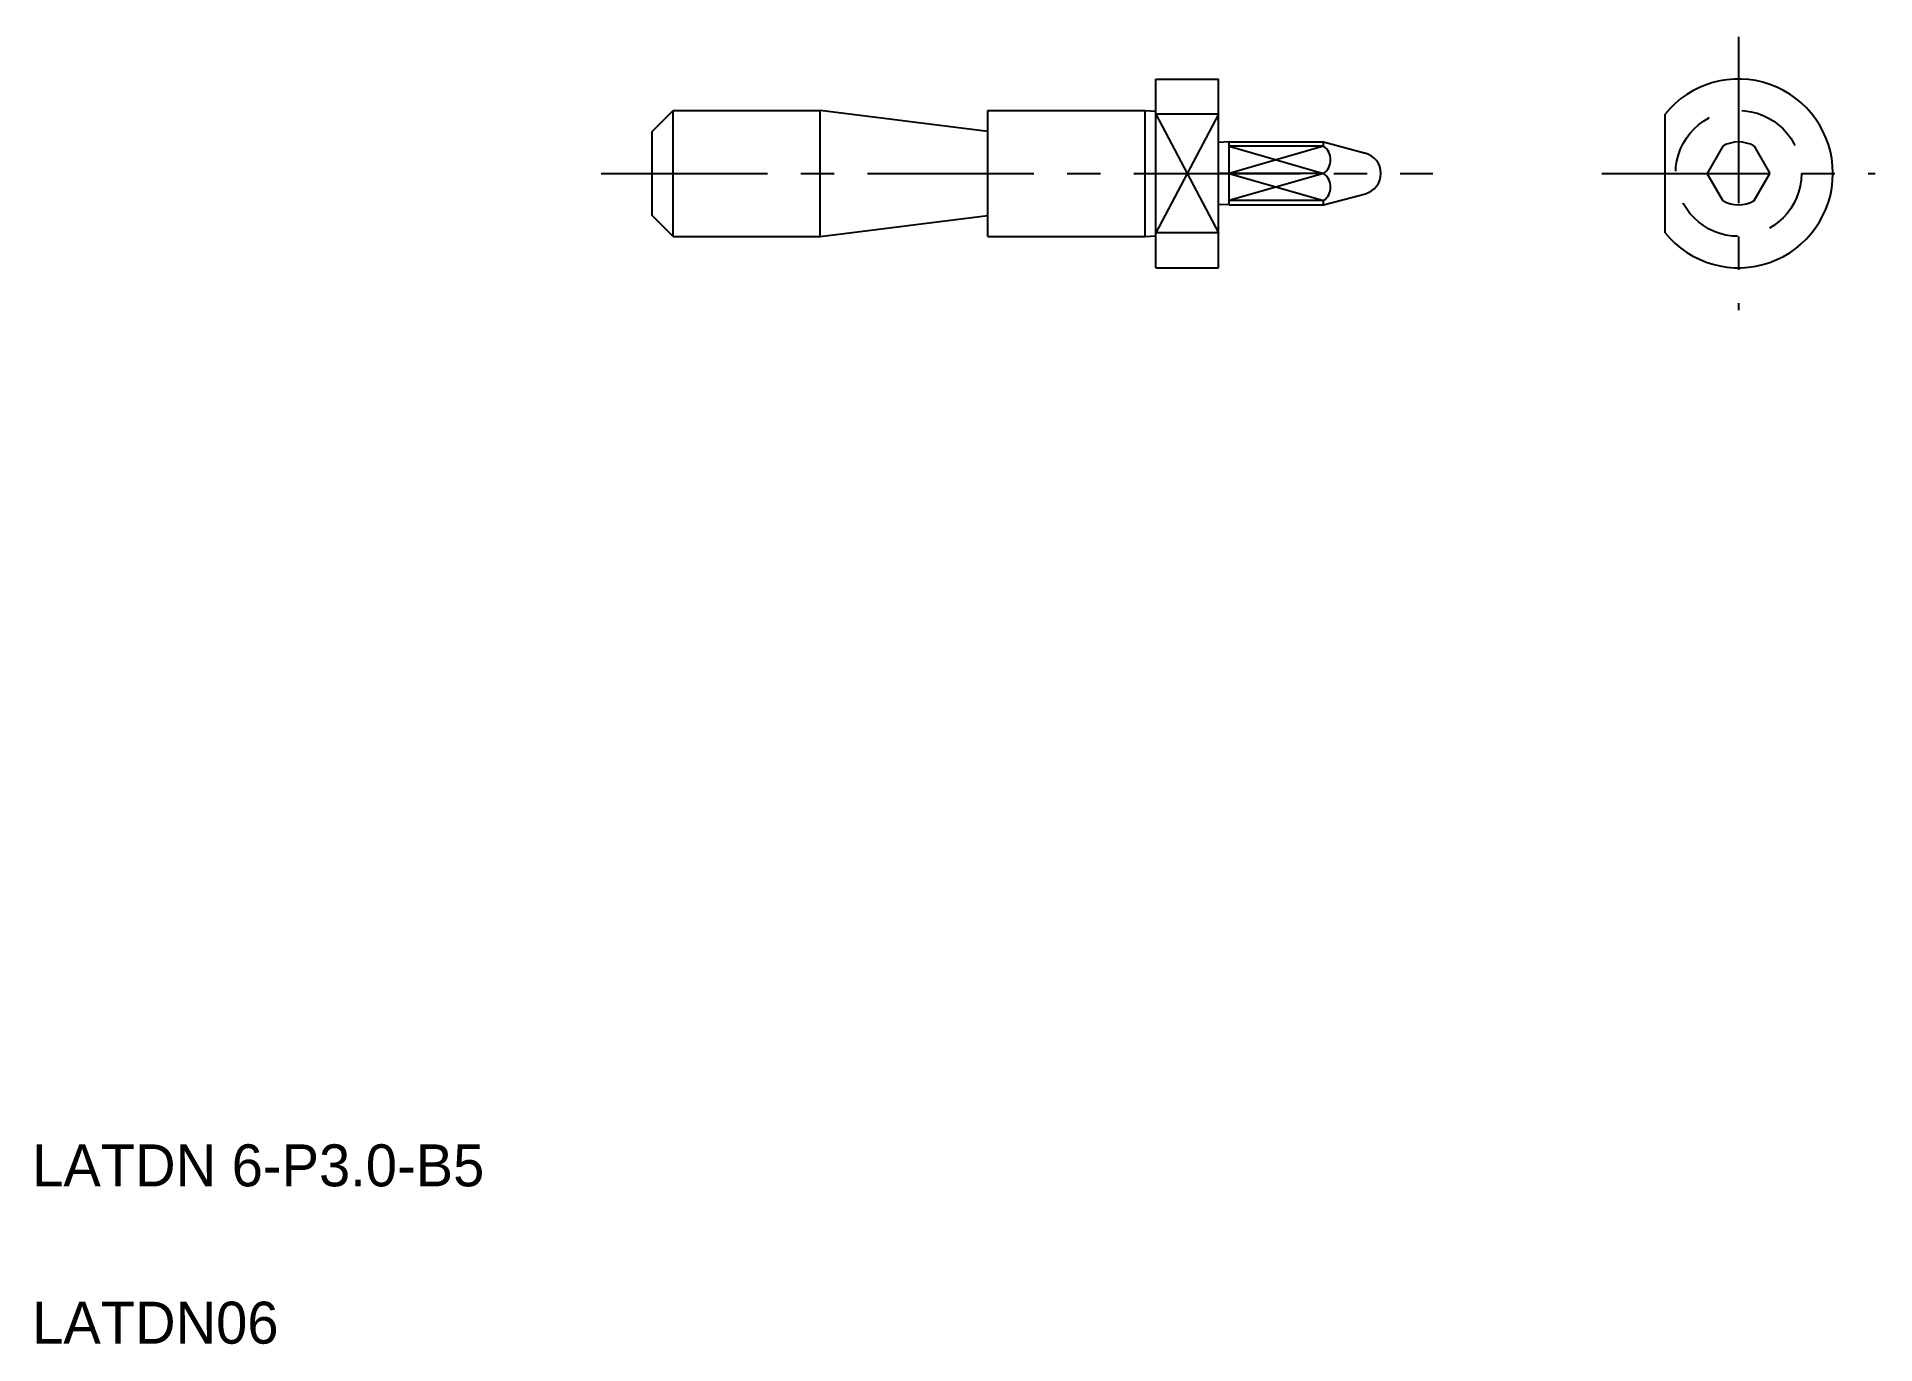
# Model space of a CAD drawing. Extents: x 5.2 to 92.9, y 5 to 67.3.
import ezdxf

# ---------------------------------------------------------------- set-up
doc = ezdxf.new("R2010")
doc.units = 0
doc.header["$LTSCALE"] = 0.25
doc.linetypes.add('CENTER', pattern=[50.8, 31.75, -6.35, 6.35, -6.35])
doc.linetypes.add('DASHED', pattern=[19.05, 12.7, -6.35])
doc.layers.get('0').update_dxf_attribs({"linetype": 'CONTINUOUS'})
doc.layers.add('CENTER', color=1, linetype='CENTER')

msp = doc.modelspace()

# ---------------------------------------------------------------- linework, layer by layer
at = {"linetype": 'CONTINUOUS'}
for p, q in [((58.554, 56.293), (58.554, 65.293)), ((58.554, 65.293), (61.554, 65.293)), ((61.554, 56.293), (61.554, 65.293)), ((34.554, 62.793), (35.554, 63.793)), ((35.554, 63.793), (42.554, 63.793)), ((35.554, 57.793), (35.554, 63.793)), ((42.554, 57.793), (42.554, 63.793)), ((50.554, 62.793), (42.554, 63.793)), ((50.554, 57.793), (50.554, 63.793)), ((50.554, 63.793), (58.054, 63.793)), ((58.054, 57.793), (58.054, 63.793)), ((61.554, 63.621), (58.554, 63.621)), ((34.554, 58.793), (34.554, 62.793)), ((62.054, 62.293), (66.554, 62.293)), ((62.054, 59.293), (62.054, 62.293)), ((66.554, 62.092), (66.554, 62.293)), ((66.554, 62.293), (68.547, 61.758)), ((66.554, 59.293), (68.547, 59.827)), ((35.554, 57.793), (34.554, 58.793)), ((42.554, 57.793), (50.554, 58.793)), ((62.054, 59.293), (66.554, 59.293)), ((66.554, 59.293), (66.554, 59.494)), ((61.554, 57.964), (58.554, 57.964)), ((35.554, 57.793), (42.554, 57.793)), ((50.554, 57.793), (58.054, 57.793)), ((58.554, 56.293), (61.554, 56.293))]:
    msp.add_line(p, q, dxfattribs=at)
for p, q in [((58.054, 63.793), (58.554, 63.768)), ((82.835, 57.964), (82.835, 63.621)), ((62.054, 62.293), (61.554, 62.268)), ((66.554, 62.092), (62.054, 62.092)), ((85.585, 62.092), (84.835, 60.793)), ((87.085, 62.092), (87.835, 60.793)), ((66.554, 60.793), (61.554, 60.793)), ((85.585, 59.494), (84.835, 60.793)), ((87.085, 59.494), (87.835, 60.793)), ((62.054, 59.293), (61.554, 59.318)), ((66.554, 59.494), (62.054, 59.494)), ((58.054, 57.793), (58.554, 57.818)), ((59.304, 56.293), (59.304, 56.293)), ((60.054, 56.293), (60.054, 56.293))]:
    msp.add_line(p, q)
at = {"color": 3}
for p, q in [((58.554, 63.621), (61.554, 57.964)), ((61.554, 63.621), (58.554, 57.964)), ((62.054, 62.092), (66.554, 60.793)), ((66.554, 62.092), (62.054, 60.793)), ((66.554, 60.793), (62.054, 59.494)), ((62.054, 60.793), (66.554, 59.494))]:
    msp.add_line(p, q, dxfattribs=at)
at = {"color": 3, "linetype": 'DASHED'}
msp.add_circle((86.335, 60.793), 3, dxfattribs=at)
at = {"linetype": 'CONTINUOUS'}
for centre, radius, start, end in [((86.335, 60.793), 4.5, 218.94244, 141.05756), ((86.335, 60.793), 1.5, 60, 120), ((68.288, 60.793), 1, 285, 75), ((86.335, 60.793), 1.5, 240, 300)]:
    msp.add_arc(centre, radius, start, end, dxfattribs=at)
for centre in [(66.088, 61.442), (66.088, 60.143)]:
    msp.add_arc(centre, 0.799, 305.65329, 54.34671)
at = {"layer": 'CENTER', "color": 1, "linetype": 'CENTER'}
for p, q in [((86.335, 67.309), (86.335, 54.277)), ((32.114, 60.793), (71.757, 60.793)), ((79.819, 60.793), (92.851, 60.793))]:
    msp.add_line(p, q, dxfattribs=at)

# ---------------------------------------------------------------- texts
for s, p in [('LATDN 6-P3.0-B5', (5, 12.5)), ('LATDN06', (5, 5))]:
    msp.add_text(s, height=2).set_placement(p)

doc.saveas('drawing.dxf')
